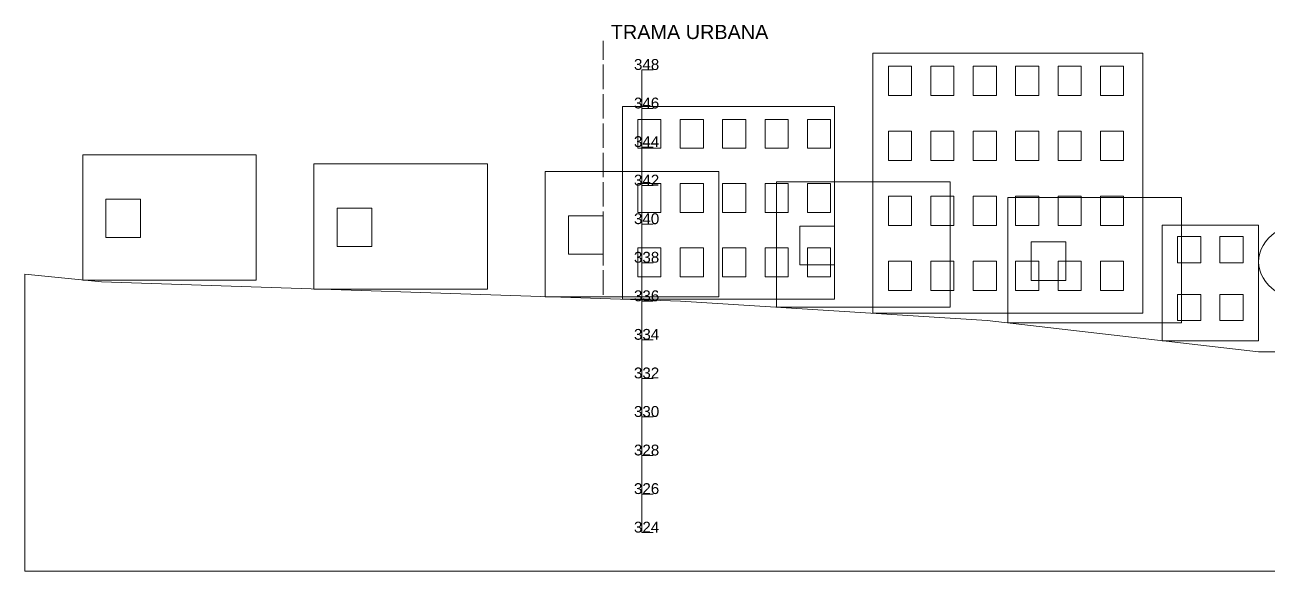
# Model space of a CAD drawing. Header units: metres. Extents: x -1097 to 1588, y -673 to 884.
# Drawn here: x 480 to 544.5, y -563 to -534.7 of the extents above; entities that cross this region are included whole.
import ezdxf

# ---------------------------------------------------------------- set-up
doc = ezdxf.new("R2010")
doc.units = ezdxf.units.M
doc.linetypes.add('DASHED', pattern=[1.524, 1.27, -0.254])
for name, color, linetype, lineweight, plot in [('CORTE-ESTRUCTURA', 30, 'Continuous', 0, False), ('CORTE-TERRENO', 7, 'Continuous', 0, False), ('CORTE-TEXTO', 7, 'Continuous', 0, False), ('CORTE-VEGETACION', 3, 'Continuous', 0, False), ('VISTA-EDIFICIOS', 8, 'Continuous', 0, False)]:
    doc.layers.add(name, color=color, linetype=linetype, lineweight=lineweight, plot=plot)
doc.styles.add('ARIAL', font='arial.ttf')

msp = doc.modelspace()

# ---------------------------------------------------------------- linework, layer by layer
at = {"layer": 'CORTE-ESTRUCTURA'}
for points in [[(483, -547.901), (483, -541.401), (492, -541.401), (492, -547.901)], [(495, -548.367), (495, -541.867), (504, -541.867), (504, -548.367)], [(507, -548.766), (507, -542.266), (516, -542.266), (516, -548.766)], [(519, -549.313), (519, -542.813), (528, -542.813), (528, -549.313)], [(484.2, -545.701), (486, -545.701), (486, -543.701), (484.2, -543.701)], [(531, -550.124), (531, -543.624), (540, -543.624), (540, -550.124)], [(496.2, -546.167), (498, -546.167), (498, -544.167), (496.2, -544.167)], [(508.2, -546.566), (510, -546.566), (510, -544.566), (508.2, -544.566)], [(520.2, -547.113), (522, -547.113), (522, -545.113), (520.2, -545.113)], [(532.2, -547.924), (534, -547.924), (534, -545.924), (532.2, -545.924)]]:
    msp.add_lwpolyline(points, close=True, dxfattribs=at)
at = {"layer": 'CORTE-TERRENO'}
for points in [[(800, -563), (480, -563), (480, -547.6), (483.983, -548), (514.016, -549), (529.927, -550), (544, -551.628), (546, -551.628), (546, -551.778), (558, -551.778), (561.6, -551.75), (565, -551.2), (577, -551.2), (577, -552.6), (633, -552.6), (633, -553.8), (638, -553.8), (639.5, -554.3), (647, -554.3), (648.5, -553.8), (661, -553.8), (668, -554.1), (669.886, -554)], [(480, -547.6), (483.983, -548), (514.016, -549), (529.927, -550), (544, -551.628), (546, -551.628), (546, -551.778), (558, -551.778), (561.6, -551.75), (565, -551.2), (577, -551.2), (577, -552.6), (633, -552.6), (633, -553.8), (638, -553.8), (639.5, -554.3), (647, -554.3), (648.5, -553.8), (661, -553.8), (668, -554.1), (669.886, -554)]]:
    msp.add_lwpolyline(points, dxfattribs=at)
at = {"layer": 'CORTE-TEXTO', "linetype": 'DASHED'}
msp.add_lwpolyline([(510, -548.666), (510, -535.5)], dxfattribs=at)
at = {"layer": 'CORTE-TEXTO'}
for points in [[(512, -537), (512.6, -537)], [(512, -561), (512, -537)], [(512, -539), (512.6, -539)], [(512, -541), (512.6, -541)], [(512, -543), (512.6, -543)], [(512, -545), (512.6, -545)], [(512, -547), (512.6, -547)], [(512, -549), (512.6, -549)], [(512, -551), (512.6, -551)], [(512, -553), (512.6, -553)], [(512, -555), (512.6, -555)], [(512, -557), (512.6, -557)], [(512, -559), (512.6, -559)], [(512, -561), (512.6, -561)]]:
    msp.add_lwpolyline(points, dxfattribs=at)
at = {"layer": 'CORTE-VEGETACION'}
msp.add_ellipse((547, -546.948), major_axis=(3, 0), ratio=0.723333, dxfattribs=at)
at = {"layer": 'VISTA-EDIFICIOS'}
for points in [[(524, -549.627), (538, -549.627), (538, -536.127), (524, -536.127)], [(524.8, -538.321), (526, -538.321), (526, -536.802), (524.8, -536.802)], [(527, -538.321), (528.2, -538.321), (528.2, -536.802), (527, -536.802)], [(529.2, -538.321), (530.4, -538.321), (530.4, -536.802), (529.2, -536.802)], [(531.4, -538.321), (532.6, -538.321), (532.6, -536.802), (531.4, -536.802)], [(533.6, -538.321), (534.8, -538.321), (534.8, -536.802), (533.6, -536.802)], [(535.8, -538.321), (537, -538.321), (537, -536.802), (535.8, -536.802)], [(511, -548.9), (522, -548.9), (522, -538.9), (511, -538.9)], [(511.8, -541.066), (513, -541.066), (513, -539.566), (511.8, -539.566)], [(514, -541.066), (515.2, -541.066), (515.2, -539.566), (514, -539.566)], [(516.2, -541.066), (517.4, -541.066), (517.4, -539.566), (516.2, -539.566)], [(518.4, -541.066), (519.6, -541.066), (519.6, -539.566), (518.4, -539.566)], [(520.6, -541.066), (521.8, -541.066), (521.8, -539.566), (520.6, -539.566)], [(524.8, -541.696), (526, -541.696), (526, -540.177), (524.8, -540.177)], [(527, -541.696), (528.2, -541.696), (528.2, -540.177), (527, -540.177)], [(529.2, -541.696), (530.4, -541.696), (530.4, -540.177), (529.2, -540.177)], [(531.4, -541.696), (532.6, -541.696), (532.6, -540.177), (531.4, -540.177)], [(533.6, -541.696), (534.8, -541.696), (534.8, -540.177), (533.6, -540.177)], [(535.8, -541.696), (537, -541.696), (537, -540.177), (535.8, -540.177)], [(511.8, -544.4), (513, -544.4), (513, -542.9), (511.8, -542.9)], [(514, -544.4), (515.2, -544.4), (515.2, -542.9), (514, -542.9)], [(516.2, -544.4), (517.4, -544.4), (517.4, -542.9), (516.2, -542.9)], [(518.4, -544.4), (519.6, -544.4), (519.6, -542.9), (518.4, -542.9)], [(520.6, -544.4), (521.8, -544.4), (521.8, -542.9), (520.6, -542.9)], [(524.8, -545.071), (526, -545.071), (526, -543.552), (524.8, -543.552)], [(527, -545.071), (528.2, -545.071), (528.2, -543.552), (527, -543.552)], [(529.2, -545.071), (530.4, -545.071), (530.4, -543.552), (529.2, -543.552)], [(531.4, -545.071), (532.6, -545.071), (532.6, -543.552), (531.4, -543.552)], [(533.6, -545.071), (534.8, -545.071), (534.8, -543.552), (533.6, -543.552)], [(535.8, -545.071), (537, -545.071), (537, -543.552), (535.8, -543.552)], [(539, -551.05), (544, -551.05), (544, -545.05), (539, -545.05)], [(539.8, -547), (541, -547), (541, -545.65), (539.8, -545.65)], [(542, -547), (543.2, -547), (543.2, -545.65), (542, -545.65)], [(511.8, -547.733), (513, -547.733), (513, -546.233), (511.8, -546.233)], [(514, -547.733), (515.2, -547.733), (515.2, -546.233), (514, -546.233)], [(516.2, -547.733), (517.4, -547.733), (517.4, -546.233), (516.2, -546.233)], [(518.4, -547.733), (519.6, -547.733), (519.6, -546.233), (518.4, -546.233)], [(520.6, -547.733), (521.8, -547.733), (521.8, -546.233), (520.6, -546.233)], [(524.8, -548.446), (526, -548.446), (526, -546.927), (524.8, -546.927)], [(527, -548.446), (528.2, -548.446), (528.2, -546.927), (527, -546.927)], [(529.2, -548.446), (530.4, -548.446), (530.4, -546.927), (529.2, -546.927)], [(531.4, -548.446), (532.6, -548.446), (532.6, -546.927), (531.4, -546.927)], [(533.6, -548.446), (534.8, -548.446), (534.8, -546.927), (533.6, -546.927)], [(535.8, -548.446), (537, -548.446), (537, -546.927), (535.8, -546.927)], [(539.8, -550), (541, -550), (541, -548.65), (539.8, -548.65)], [(542, -550), (543.2, -550), (543.2, -548.65), (542, -548.65)]]:
    msp.add_lwpolyline(points, close=True, dxfattribs=at)

# ---------------------------------------------------------------- texts
at = {"layer": 'CORTE-TEXTO', "style": 'ARIAL'}
for s, height, p in [('TRAMA URBANA', 0.73625, (510.4, -535.4)), ('348', 0.5625, (511.6, -537)), ('346', 0.5625, (511.6, -539)), ('344', 0.5625, (511.6, -541)), ('342', 0.5625, (511.6, -543)), ('340', 0.5625, (511.6, -545)), ('338', 0.5625, (511.6, -547)), ('336', 0.5625, (511.6, -549)), ('334', 0.5625, (511.6, -551)), ('332', 0.5625, (511.6, -553)), ('330', 0.5625, (511.6, -555)), ('328', 0.5625, (511.6, -557)), ('326', 0.5625, (511.6, -559)), ('324', 0.5625, (511.6, -561))]:
    msp.add_text(s, height=height, dxfattribs=at).set_placement(p)

doc.saveas('drawing.dxf')
